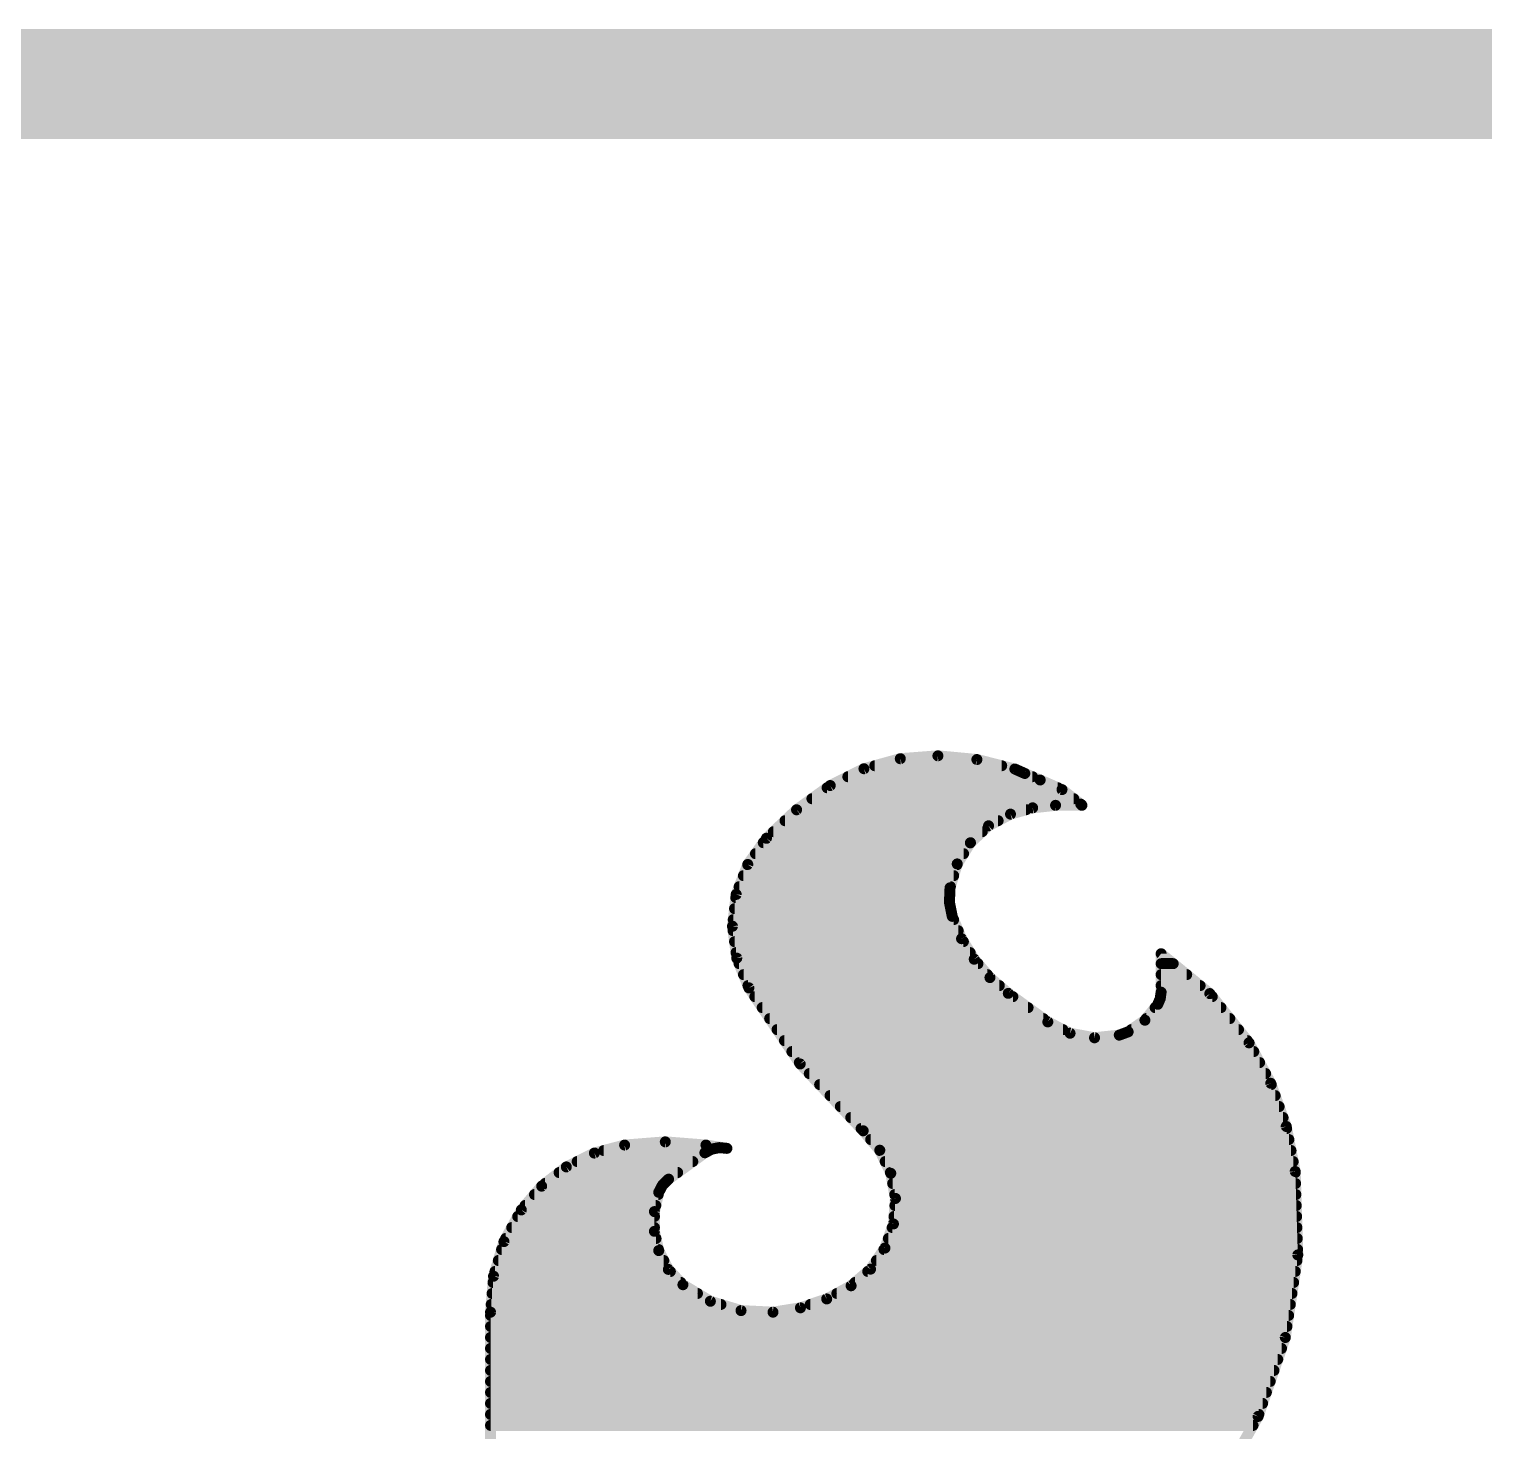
# Model space of a CAD drawing. Extents: x -19.1 to 53.5, y -15.6 to 59.8.
# Drawn here: x 23.036 to 26.397, y 56.579 to 59.817 of the extents above; entities that cross this region are included whole.
import ezdxf

# ---------------------------------------------------------------- set-up
doc = ezdxf.new("R2010")
doc.units = 0
for name, color, linetype in [('1', 12, 'CONTINUOUS'), ('16', 132, 'CONTINUOUS'), ('20', 53, 'CONTINUOUS'), ('21', 41, 'CONTINUOUS'), ('51', 53, 'CONTINUOUS')]:
    doc.layers.add(name, color=color, linetype=linetype)

msp = doc.modelspace()

# ---------------------------------------------------------------- linework, layer by layer
at = {"layer": '1', "const_width": 0.2032}
msp.add_lwpolyline([(0, 59.69), (53.34, 59.69)], dxfattribs=at)
at = {"layer": '16', "const_width": 0.2032}
msp.add_lwpolyline([(0, 59.69), (53.34, 59.69)], dxfattribs=at)
at = {"layer": '20', "const_width": 0.2032}
msp.add_lwpolyline([(15.24, 59.69), (48.26, 59.69)], dxfattribs=at)
at = {"layer": '21', "const_width": 0.0254}
for points in [[(24.9649, 58.1083), (24.8869, 58.0695)], [(25.0489, 58.1315), (24.9649, 58.1083)], [(24.9899, 58.1152), (25.2832, 58.1152)], [(25.1358, 58.1381), (25.0489, 58.1315)], [(25.2259, 58.1296), (25.1358, 58.1381)], [(25.3136, 58.1076), (25.2259, 58.1296)], [(25.3365, 58.0974), (25.3136, 58.1076)], [(24.9277, 58.0898), (25.3543, 58.0898)], [(25.3721, 58.0822), (25.3365, 58.0974)], [(25.4225, 58.0601), (25.3721, 58.0822)], [(24.8869, 58.0695), (24.8092, 58.0135)], [(24.8798, 58.0644), (25.4127, 58.0644)], [(25.466, 58.0263), (25.4225, 58.0601)], [(24.8092, 58.0135), (24.7396, 57.9476)], [(24.8094, 58.0136), (25.3396, 58.0136)], [(24.8446, 58.039), (25.4497, 58.039)], [(25.3035, 58.0034), (25.3547, 58.0179)], [(25.3547, 58.0179), (25.4076, 58.0238)], [(25.4076, 58.0238), (25.4686, 58.0238)], [(25.4685, 58.0238), (25.466, 58.0263)], [(25.4686, 58.0238), (25.4685, 58.0238)], [(24.7825, 57.9882), (25.2749, 57.9882)], [(25.2107, 57.9372), (25.2527, 57.9764)], [(25.2527, 57.9764), (25.3035, 58.0034)], [(24.7396, 57.9476), (24.6965, 57.8872)], [(24.7557, 57.9628), (25.2382, 57.9628)], [(24.7142, 57.912), (25.1951, 57.912)], [(24.7323, 57.9374), (25.211, 57.9374)], [(25.1804, 57.8883), (25.2107, 57.9372)], [(24.6965, 57.8872), (24.6697, 57.818)], [(24.6962, 57.8866), (25.1799, 57.8866)], [(25.1638, 57.8333), (25.1804, 57.8883)], [(24.6864, 57.8612), (25.1722, 57.8612)], [(24.6697, 57.818), (24.6611, 57.7443)], [(24.6688, 57.8104), (25.1628, 57.8104)], [(24.6766, 57.8358), (25.1646, 57.8358)], [(25.1624, 57.7999), (25.1638, 57.8333)], [(24.6659, 57.785), (25.1654, 57.785)], [(25.1689, 57.7672), (25.1624, 57.7999)], [(24.6611, 57.7443), (24.671, 57.6708)], [(24.6629, 57.7596), (25.1721, 57.7596)], [(25.1904, 57.7157), (25.1689, 57.7672)], [(24.6624, 57.7342), (25.1827, 57.7342)], [(24.6659, 57.7088), (25.1946, 57.7088)], [(25.2197, 57.6682), (25.1904, 57.7157)], [(24.6693, 57.6834), (25.2103, 57.6834)], [(24.671, 57.6708), (24.699, 57.6021)], [(25.7641, 57.5888), (25.6515, 57.6809)], [(25.6515, 57.6809), (25.6515, 57.592)], [(24.6763, 57.658), (25.2284, 57.658)], [(25.256, 57.6258), (25.2197, 57.6682)], [(25.6515, 57.658), (25.6795, 57.658)], [(24.6866, 57.6326), (25.2502, 57.6326)], [(24.6969, 57.6072), (25.2777, 57.6072)], [(25.2984, 57.5894), (25.256, 57.6258)], [(25.6515, 57.6326), (25.7106, 57.6326)], [(25.6515, 57.6072), (25.7416, 57.6072)], [(24.699, 57.6021), (24.8176, 57.4263)], [(24.7127, 57.5818), (25.3089, 57.5818)], [(25.3898, 57.5234), (25.2984, 57.5894)], [(25.6495, 57.5775), (25.6438, 57.564)], [(25.6515, 57.592), (25.6495, 57.5775)], [(25.6501, 57.5818), (25.7697, 57.5818)], [(25.8547, 57.4751), (25.7641, 57.5888)], [(24.7298, 57.5564), (25.3441, 57.5564)], [(25.6438, 57.564), (25.6141, 57.5273)], [(25.6377, 57.5564), (25.7899, 57.5564)], [(24.747, 57.531), (25.3793, 57.531)], [(24.7641, 57.5056), (25.4246, 57.5056)], [(25.4411, 57.4972), (25.3898, 57.5234)], [(25.6141, 57.5273), (25.5753, 57.5005)], [(25.5827, 57.5056), (25.8304, 57.5056)], [(25.6171, 57.531), (25.8102, 57.531)], [(24.7812, 57.4802), (25.8506, 57.4802)], [(25.4977, 57.4868), (25.4411, 57.4972)], [(25.5549, 57.4929), (25.4977, 57.4868)], [(25.5753, 57.5005), (25.5549, 57.4929)], [(25.9048, 57.3817), (25.8547, 57.4751)], [(24.7984, 57.4548), (25.8656, 57.4548)], [(24.8155, 57.4294), (25.8792, 57.4294)], [(24.8176, 57.4263), (24.9631, 57.2719)], [(24.8386, 57.404), (25.8929, 57.404)], [(24.8625, 57.3786), (25.906, 57.3786)], [(25.9406, 57.2819), (25.9048, 57.3817)], [(24.8865, 57.3532), (25.9151, 57.3532)], [(24.9104, 57.3278), (25.9242, 57.3278)], [(24.9344, 57.3024), (25.9333, 57.3024)], [(24.9583, 57.277), (25.9416, 57.277)], [(24.9631, 57.2719), (25.0014, 57.227)], [(25.9613, 57.1779), (25.9406, 57.2819)], [(24.4119, 57.2389), (24.342, 57.2205)], [(24.5059, 57.2463), (24.4119, 57.2389)], [(24.5999, 57.2389), (24.5059, 57.2463)], [(24.6482, 57.2313), (24.5999, 57.2389)], [(24.9804, 57.2516), (25.9467, 57.2516)], [(24.342, 57.2205), (24.2772, 57.1884)], [(24.3022, 57.2008), (24.5694, 57.2008)], [(24.3637, 57.2262), (24.6069, 57.2262)], [(24.5135, 57.1602), (24.5974, 57.2211)], [(24.5974, 57.2211), (24.6131, 57.2295)], [(24.6131, 57.2295), (24.6305, 57.233)], [(24.6305, 57.233), (24.6482, 57.2313)], [(25.0014, 57.227), (25.0269, 57.1737)], [(25.0018, 57.2262), (25.9517, 57.2262)], [(25.0139, 57.2008), (25.9567, 57.2008)], [(24.2772, 57.1884), (24.2202, 57.144)], [(24.2605, 57.1754), (24.5344, 57.1754)], [(25.026, 57.1754), (25.9614, 57.1754)], [(25.0269, 57.1737), (25.0376, 57.1156)], [(25.9673, 56.9851), (25.9613, 57.1779)], [(24.2202, 57.144), (24.1732, 57.089)], [(24.2279, 57.15), (24.503, 57.15)], [(24.4907, 57.1297), (24.4997, 57.1468)], [(24.4997, 57.1468), (24.5135, 57.1602)], [(25.0312, 57.15), (25.9622, 57.15)], [(24.1819, 57.0992), (24.4839, 57.0992)], [(24.2036, 57.1246), (24.4896, 57.1246)], [(24.4808, 57.0852), (24.4907, 57.1297)], [(25.0376, 57.1156), (25.033, 57.0567)], [(25.036, 57.1246), (25.963, 57.1246)], [(25.0364, 57.0992), (25.9638, 57.0992)], [(24.1732, 57.089), (24.1331, 57.0158)], [(24.1649, 57.0738), (24.4808, 57.0738)], [(24.4808, 57.0396), (24.4808, 57.0852)], [(25.0344, 57.0738), (25.9646, 57.0738)], [(24.151, 57.0484), (24.4808, 57.0484)], [(24.4907, 56.9951), (24.4808, 57.0396)], [(25.033, 57.0567), (25.0134, 57.001)], [(25.0301, 57.0484), (25.9654, 57.0484)], [(24.1331, 57.0158), (24.1091, 56.9359)], [(24.137, 57.023), (24.4845, 57.023)], [(25.0134, 57.001), (24.98, 56.9523)], [(25.0212, 57.023), (25.9661, 57.023)], [(24.12, 56.9722), (24.5024, 56.9722)], [(24.1276, 56.9976), (24.4901, 56.9976)], [(24.5129, 56.9517), (24.4907, 56.9951)], [(24.9937, 56.9722), (25.9654, 56.9722)], [(25.0111, 56.9976), (25.9669, 56.9976)], [(25.9385, 56.7944), (25.9673, 56.9851)], [(24.1091, 56.9359), (24.1021, 56.8528)], [(24.1123, 56.9468), (24.5176, 56.9468)], [(24.5466, 56.9163), (24.5129, 56.9517)], [(24.98, 56.9523), (24.9352, 56.9138)], [(24.9737, 56.9468), (25.9615, 56.9468)], [(24.1078, 56.9214), (24.5417, 56.9214)], [(24.61, 56.8781), (24.5466, 56.9163)], [(24.9352, 56.9138), (24.8788, 56.8834)], [(24.9441, 56.9214), (25.9577, 56.9214)], [(24.1036, 56.8706), (24.6345, 56.8706)], [(24.1057, 56.896), (24.5803, 56.896)], [(24.6808, 56.8565), (24.61, 56.8781)], [(24.8788, 56.8834), (24.8181, 56.8629)], [(24.8409, 56.8706), (25.95, 56.8706)], [(24.9022, 56.896), (25.9539, 56.896)], [(24.1021, 56.8528), (24.1021, 55.3364)], [(24.1021, 56.8452), (25.9462, 56.8452)], [(24.7548, 56.8528), (24.6808, 56.8565)], [(24.8181, 56.8629), (24.7548, 56.8528)], [(24.1021, 56.8198), (25.9423, 56.8198)], [(24.1021, 56.7944), (25.9385, 56.7944)], [(24.1021, 56.769), (25.9297, 56.769)], [(25.8757, 56.612), (25.9385, 56.7944)], [(24.1021, 56.7436), (25.921, 56.7436)], [(24.1021, 56.7182), (25.9123, 56.7182)], [(24.1021, 56.6928), (25.9035, 56.6928)], [(24.1021, 56.6674), (25.8948, 56.6674)], [(24.1021, 56.642), (25.886, 56.642)], [(24.1021, 56.6166), (25.8773, 56.6166)], [(25.781, 56.4439), (25.8757, 56.612)], [(24.1021, 56.5912), (25.864, 56.5912)]]:
    msp.add_lwpolyline(points, dxfattribs=at)
at = {"layer": '21', "const_width": 0.0127}
for points in [[(24.9632, 58.1144, 1), (24.9666, 58.1022)], [(24.9677, 58.1026, 1), (24.9621, 58.114)], [(24.9899, 58.1215, 1), (24.9899, 58.1089)], [(25.0484, 58.1378, 1), (25.0494, 58.1251)], [(25.0506, 58.1254, 1), (25.0472, 58.1376)], [(25.1364, 58.1444, 1), (25.1352, 58.1318)], [(25.1363, 58.1318, 1), (25.1353, 58.1444)], [(25.2274, 58.1357, 1), (25.2243, 58.1234)], [(25.2252, 58.1232, 1), (25.2265, 58.1359)], [(25.2832, 58.1089, 1), (25.2832, 58.1215)], [(25.3162, 58.1134, 1), (25.311, 58.1018)], [(25.3121, 58.1014, 1), (25.3151, 58.1138)], [(24.9277, 58.0962, 1), (24.9277, 58.0835)], [(25.339, 58.1032, 1), (25.334, 58.0916)], [(25.3339, 58.0916, 1), (25.3391, 58.1032)], [(25.3543, 58.0835, 1), (25.3543, 58.0962)], [(25.3746, 58.088, 1), (25.3696, 58.0764)], [(25.3696, 58.0764, 1), (25.3746, 58.088)], [(24.8798, 58.0708, 1), (24.8798, 58.0581)], [(24.8841, 58.0752, 1), (24.8897, 58.0638)], [(24.8906, 58.0643, 1), (24.8832, 58.0747)], [(25.4127, 58.0581, 1), (25.4127, 58.0708)], [(25.4264, 58.0651, 1), (25.4186, 58.0551)], [(25.42, 58.0543, 1), (25.4251, 58.0659)], [(24.8055, 58.0186, 1), (24.8129, 58.0083)], [(24.8094, 58.02, 1), (24.8094, 58.0073)], [(24.8136, 58.0088, 1), (24.8048, 58.0181)], [(24.8446, 58.0453, 1), (24.8446, 58.0327)], [(25.3396, 58.0073, 1), (25.3396, 58.02)], [(25.354, 58.0242, 1), (25.3554, 58.0116)], [(25.3564, 58.0118, 1), (25.353, 58.024)], [(25.4076, 58.0301, 1), (25.4076, 58.0175)], [(25.4083, 58.0175, 1), (25.4069, 58.0301)], [(25.4497, 58.0327, 1), (25.4497, 58.0453)], [(25.4705, 58.0308, 1), (25.4615, 58.0218)], [(25.4621, 58.0213, 1), (25.4699, 58.0313)], [(25.4685, 58.0301, 1), (25.4685, 58.0175)], [(25.464, 58.0193, 1), (25.473, 58.0283)], [(25.4686, 58.0175, 1), (25.4686, 58.0301)], [(25.4686, 58.0175, 1), (25.4686, 58.0301)], [(24.7825, 57.9946, 1), (24.7825, 57.9819)], [(25.2498, 57.982, 1), (25.2557, 57.9708)], [(25.2571, 57.9718, 1), (25.2484, 57.9811)], [(25.2749, 57.9819, 1), (25.2749, 57.9946)], [(25.3018, 58.0095, 1), (25.3052, 57.9973)], [(25.3065, 57.9978, 1), (25.3005, 58.009)], [(24.7352, 57.9522, 1), (24.744, 57.943)], [(24.7448, 57.9439, 1), (24.7344, 57.9513)], [(24.7557, 57.9691, 1), (24.7557, 57.9565)], [(25.2382, 57.9565, 1), (25.2382, 57.9691)], [(24.7142, 57.9184, 1), (24.7142, 57.9057)], [(24.7323, 57.9438, 1), (24.7323, 57.9311)], [(25.1951, 57.9057, 1), (25.1951, 57.9184)], [(25.2064, 57.9418, 1), (25.2151, 57.9325)], [(25.2161, 57.9338, 1), (25.2054, 57.9405)], [(25.211, 57.9311, 1), (25.211, 57.9438)], [(24.6962, 57.8929, 1), (24.6962, 57.8803)], [(24.6913, 57.8909, 1), (24.7016, 57.8835)], [(24.7024, 57.8849, 1), (24.6905, 57.8895)], [(25.175, 57.8917, 1), (25.1858, 57.885)], [(25.1865, 57.8865, 1), (25.1743, 57.8902)], [(25.1799, 57.8803, 1), (25.1799, 57.8929)], [(24.6864, 57.8676, 1), (24.6864, 57.8549)], [(25.1722, 57.8549, 1), (25.1722, 57.8676)], [(24.6688, 57.8167, 1), (24.6688, 57.8041)], [(24.676, 57.8173, 1), (24.6634, 57.8188)], [(24.6638, 57.8203, 1), (24.6757, 57.8157)], [(24.6766, 57.8422, 1), (24.6766, 57.8295)], [(25.1577, 57.8351, 1), (25.1699, 57.8315)], [(25.1701, 57.833, 1), (25.1575, 57.8336)], [(25.1628, 57.8041, 1), (25.1628, 57.8167)], [(25.1646, 57.8295, 1), (25.1646, 57.8422)], [(24.6659, 57.7914, 1), (24.6659, 57.7787)], [(25.156, 57.8002, 1), (25.1687, 57.7997)], [(25.1686, 57.8012, 1), (25.1562, 57.7987)], [(25.1654, 57.7787, 1), (25.1654, 57.7914)], [(24.6674, 57.7452, 1), (24.6548, 57.7435)], [(24.6548, 57.7451, 1), (24.6674, 57.7436)], [(24.6629, 57.766, 1), (24.6629, 57.7533)], [(25.1748, 57.7696, 1), (25.163, 57.7648)], [(25.1627, 57.766, 1), (25.1751, 57.7684)], [(25.1721, 57.7533, 1), (25.1721, 57.766)], [(24.6624, 57.7405, 1), (24.6624, 57.7279)], [(24.6659, 57.7152, 1), (24.6659, 57.7025)], [(25.1827, 57.7279, 1), (25.1827, 57.7405)], [(25.1958, 57.719, 1), (25.185, 57.7124)], [(25.1845, 57.7132, 1), (25.1962, 57.7181)], [(25.1946, 57.7025, 1), (25.1946, 57.7152)], [(24.6693, 57.6898, 1), (24.6693, 57.6771)], [(24.6769, 57.6732, 1), (24.6652, 57.6684)], [(25.2103, 57.6771, 1), (25.2103, 57.6898)], [(25.6555, 57.6858, 1), (25.6475, 57.676)], [(25.6579, 57.6809, 1), (25.6452, 57.6809)], [(24.6647, 57.67, 1), (24.6773, 57.6717)], [(24.6763, 57.6643, 1), (24.6763, 57.6517)], [(25.2245, 57.6723, 1), (25.2149, 57.6641)], [(25.2143, 57.6649, 1), (25.2251, 57.6715)], [(25.2284, 57.6517, 1), (25.2284, 57.6643)], [(25.6515, 57.6643, 1), (25.6515, 57.6517)], [(25.6795, 57.6517, 1), (25.6795, 57.6643)], [(24.6866, 57.639, 1), (24.6866, 57.6263)], [(24.6969, 57.6136, 1), (24.6969, 57.6009)], [(25.2602, 57.6306, 1), (25.2519, 57.621)], [(25.2502, 57.6263, 1), (25.2502, 57.639)], [(25.2512, 57.6217, 1), (25.2609, 57.6299)], [(25.2777, 57.6009, 1), (25.2777, 57.6136)], [(25.6515, 57.639, 1), (25.6515, 57.6263)], [(25.6515, 57.6136, 1), (25.6515, 57.6009)], [(25.7106, 57.6263, 1), (25.7106, 57.639)], [(25.7416, 57.6009, 1), (25.7416, 57.6136)], [(24.7043, 57.6057, 1), (24.6937, 57.5985)], [(24.6931, 57.5997, 1), (24.7049, 57.6045)], [(24.7127, 57.5881, 1), (24.7127, 57.5755)], [(25.3021, 57.5945, 1), (25.2947, 57.5843)], [(25.2943, 57.5846, 1), (25.3025, 57.5942)], [(25.3089, 57.5755, 1), (25.3089, 57.5881)], [(25.6432, 57.5783, 1), (25.6558, 57.5766)], [(25.6554, 57.575, 1), (25.6437, 57.58)], [(25.6501, 57.5881, 1), (25.6501, 57.5755)], [(25.6578, 57.5911, 1), (25.6452, 57.5929)], [(25.6452, 57.592, 1), (25.6579, 57.592)], [(25.769, 57.5928, 1), (25.7591, 57.5849)], [(25.76, 57.5839, 1), (25.7681, 57.5937)], [(25.7697, 57.5755, 1), (25.7697, 57.5881)], [(24.7298, 57.5628, 1), (24.7298, 57.5501)], [(25.3441, 57.5501, 1), (25.3441, 57.5628)], [(25.6377, 57.5628, 1), (25.6377, 57.5501)], [(25.638, 57.5665, 1), (25.6496, 57.5615)], [(25.6487, 57.56, 1), (25.6389, 57.568)], [(25.7899, 57.5501, 1), (25.7899, 57.5628)], [(24.747, 57.5374, 1), (24.747, 57.5247)], [(24.7641, 57.5119, 1), (24.7641, 57.4993)], [(25.3793, 57.5247, 1), (25.3793, 57.5374)], [(25.3927, 57.5291, 1), (25.3869, 57.5177)], [(25.3861, 57.5183, 1), (25.3935, 57.5285)], [(25.4246, 57.4993, 1), (25.4246, 57.5119)], [(25.5827, 57.5119, 1), (25.5827, 57.4993)], [(25.6092, 57.5313, 1), (25.6191, 57.5233)], [(25.6177, 57.5221, 1), (25.6105, 57.5325)], [(25.6171, 57.5374, 1), (25.6171, 57.5247)], [(25.8102, 57.5247, 1), (25.8102, 57.5374)], [(25.8304, 57.4993, 1), (25.8304, 57.5119)], [(24.7812, 57.4866, 1), (24.7812, 57.4739)], [(25.4422, 57.5035, 1), (25.4399, 57.491)], [(25.4382, 57.4916, 1), (25.444, 57.5029)], [(25.497, 57.4931, 1), (25.4983, 57.4804)], [(25.4965, 57.4805, 1), (25.4988, 57.493)], [(25.5527, 57.4989, 1), (25.5571, 57.4869)], [(25.5556, 57.4866, 1), (25.5542, 57.4992)], [(25.5717, 57.5057, 1), (25.5789, 57.4953)], [(25.5775, 57.4945, 1), (25.5731, 57.5065)], [(25.8603, 57.4781, 1), (25.8491, 57.4721)], [(25.8497, 57.4711, 1), (25.8597, 57.4791)], [(25.8506, 57.4739, 1), (25.8506, 57.4866)], [(24.7984, 57.4612, 1), (24.7984, 57.4485)], [(25.8656, 57.4485, 1), (25.8656, 57.4612)], [(24.8155, 57.4357, 1), (24.8155, 57.4231)], [(24.8222, 57.4306, 1), (24.813, 57.4219)], [(24.8124, 57.4227, 1), (24.8229, 57.4298)], [(24.8386, 57.4104, 1), (24.8386, 57.3977)], [(25.8792, 57.4231, 1), (25.8792, 57.4357)], [(25.8929, 57.3977, 1), (25.8929, 57.4104)], [(24.8625, 57.385, 1), (24.8625, 57.3723)], [(25.9108, 57.3838, 1), (25.8989, 57.3795)], [(25.8992, 57.3787, 1), (25.9104, 57.3847)], [(25.906, 57.3723, 1), (25.906, 57.385)], [(24.8865, 57.3595, 1), (24.8865, 57.3469)], [(25.9151, 57.3469, 1), (25.9151, 57.3595)], [(24.9104, 57.3342, 1), (24.9104, 57.3215)], [(24.9344, 57.3088, 1), (24.9344, 57.2961)], [(25.9242, 57.3215, 1), (25.9242, 57.3342)], [(25.9333, 57.2961, 1), (25.9333, 57.3088)], [(24.9583, 57.2833, 1), (24.9583, 57.2707)], [(24.9679, 57.276, 1), (24.9583, 57.2678)], [(24.9585, 57.2675, 1), (24.9677, 57.2763)], [(25.9469, 57.2831, 1), (25.9344, 57.2806)], [(25.9347, 57.2797, 1), (25.9466, 57.284)], [(25.9416, 57.2707, 1), (25.9416, 57.2833)], [(24.4114, 57.2452, 1), (24.4124, 57.2326)], [(24.4135, 57.2328, 1), (24.4103, 57.245)], [(24.5064, 57.2526, 1), (24.5054, 57.2399)], [(24.5064, 57.2399, 1), (24.5054, 57.2526)], [(24.6009, 57.2452, 1), (24.5989, 57.2326)], [(24.5994, 57.2326, 1), (24.6004, 57.2452)], [(24.9804, 57.258, 1), (24.9804, 57.2453)], [(25.9467, 57.2453, 1), (25.9467, 57.258)], [(24.3022, 57.2071, 1), (24.3022, 57.1945)], [(24.3404, 57.2266, 1), (24.3436, 57.2143)], [(24.3448, 57.2148, 1), (24.3392, 57.2262)], [(24.3637, 57.2326, 1), (24.3637, 57.2199)], [(24.5694, 57.1945, 1), (24.5694, 57.2071)], [(24.5944, 57.2267, 1), (24.6004, 57.2155)], [(24.6011, 57.216, 1), (24.5937, 57.2262)], [(24.6118, 57.2357, 1), (24.6143, 57.2233)], [(24.6069, 57.2199, 1), (24.6069, 57.2326)], [(24.6161, 57.2239, 1), (24.6101, 57.2351)], [(24.6311, 57.2393, 1), (24.6299, 57.2267)], [(24.6318, 57.2268, 1), (24.6292, 57.2392)], [(24.6472, 57.225, 1), (24.6492, 57.2376)], [(24.6476, 57.225, 1), (24.6488, 57.2376)], [(25.0072, 57.2297, 1), (24.9957, 57.2242)], [(25.0018, 57.2326, 1), (25.0018, 57.2199)], [(24.9966, 57.2228, 1), (25.0063, 57.2311)], [(25.0139, 57.2071, 1), (25.0139, 57.1945)], [(25.9517, 57.2199, 1), (25.9517, 57.2326)], [(25.9567, 57.1945, 1), (25.9567, 57.2071)], [(24.2605, 57.1818, 1), (24.2605, 57.1691)], [(24.2744, 57.1941, 1), (24.28, 57.1827)], [(24.2811, 57.1834, 1), (24.2733, 57.1934)], [(24.5344, 57.1691, 1), (24.5344, 57.1818)], [(25.026, 57.1818, 1), (25.026, 57.1691)], [(25.0331, 57.1748, 1), (25.0206, 57.1725)], [(25.0211, 57.1709, 1), (25.0326, 57.1764)], [(25.9676, 57.1781, 1), (25.955, 57.1777)], [(25.9551, 57.1767, 1), (25.9675, 57.1791)], [(25.9614, 57.1691, 1), (25.9614, 57.1818)], [(24.2163, 57.149, 1), (24.2241, 57.139)], [(24.225, 57.1399, 1), (24.2153, 57.1481)], [(24.2279, 57.1564, 1), (24.2279, 57.1437)], [(24.4953, 57.1513, 1), (24.5041, 57.1422)], [(24.5053, 57.1438, 1), (24.4941, 57.1497)], [(24.503, 57.1437, 1), (24.503, 57.1564)], [(24.5098, 57.1653, 1), (24.5172, 57.1551)], [(24.5179, 57.1557, 1), (24.5091, 57.1647)], [(25.0312, 57.1564, 1), (25.0312, 57.1437)], [(25.9622, 57.1437, 1), (25.9622, 57.1564)], [(24.1819, 57.1056, 1), (24.1819, 57.0929)], [(24.2036, 57.1309, 1), (24.2036, 57.1183)], [(24.4839, 57.0929, 1), (24.4839, 57.1056)], [(24.4851, 57.1327, 1), (24.4963, 57.1267)], [(24.4969, 57.1283, 1), (24.4845, 57.1311)], [(24.4896, 57.1183, 1), (24.4896, 57.1309)], [(25.036, 57.1309, 1), (25.036, 57.1183)], [(25.0364, 57.1056, 1), (25.0364, 57.0929)], [(25.044, 57.1151, 1), (25.0313, 57.1161)], [(25.0314, 57.1144, 1), (25.0439, 57.1167)], [(25.963, 57.1183, 1), (25.963, 57.1309)], [(25.9638, 57.0929, 1), (25.9638, 57.1056)], [(24.1649, 57.0802, 1), (24.1649, 57.0675)], [(24.1684, 57.0931, 1), (24.178, 57.0849)], [(24.1788, 57.0859, 1), (24.1676, 57.0921)], [(24.4871, 57.0852, 1), (24.4744, 57.0852)], [(24.4746, 57.0866, 1), (24.487, 57.0838)], [(24.4808, 57.0675, 1), (24.4808, 57.0802)], [(25.0344, 57.0802, 1), (25.0344, 57.0675)], [(25.9646, 57.0675, 1), (25.9646, 57.0802)], [(24.151, 57.0547, 1), (24.151, 57.0421)], [(24.4744, 57.0396, 1), (24.4871, 57.0396)], [(24.487, 57.041, 1), (24.4746, 57.0382)], [(24.4808, 57.0421, 1), (24.4808, 57.0547)], [(25.0301, 57.0547, 1), (25.0301, 57.0421)], [(25.0267, 57.0572, 1), (25.0394, 57.0562)], [(25.039, 57.0546, 1), (25.0271, 57.0588)], [(25.9654, 57.0421, 1), (25.9654, 57.0547)], [(24.1275, 57.0189, 1), (24.1387, 57.0128)], [(24.1392, 57.014, 1), (24.127, 57.0177)], [(24.137, 57.0294, 1), (24.137, 57.0167)], [(24.4845, 57.0167, 1), (24.4845, 57.0294)], [(25.0186, 56.9974, 1), (25.0082, 57.0046)], [(25.0212, 57.0294, 1), (25.0212, 57.0167)], [(25.9661, 57.0167, 1), (25.9661, 57.0294)], [(24.12, 56.9785, 1), (24.12, 56.9659)], [(24.1276, 57.004, 1), (24.1276, 56.9913)], [(24.4964, 56.998, 1), (24.485, 56.9922)], [(24.4845, 56.9937, 1), (24.4969, 56.9965)], [(24.4901, 56.9913, 1), (24.4901, 57.004)], [(24.5024, 56.9659, 1), (24.5024, 56.9785)], [(24.9937, 56.9785, 1), (24.9937, 56.9659)], [(25.0111, 57.004, 1), (25.0111, 56.9913)], [(25.0074, 57.0031, 1), (25.0194, 56.9989)], [(25.961, 56.9849, 1), (25.9737, 56.9853)], [(25.9736, 56.9841, 1), (25.9611, 56.986)], [(25.9654, 56.9659, 1), (25.9654, 56.9785)], [(25.9669, 56.9913, 1), (25.9669, 57.004)], [(24.1154, 56.9354, 1), (24.1027, 56.9365)], [(24.103, 56.9378, 1), (24.1151, 56.9341)], [(24.1123, 56.9532, 1), (24.1123, 56.9405)], [(24.5175, 56.956, 1), (24.5083, 56.9473)], [(24.5073, 56.9488, 1), (24.5186, 56.9545)], [(24.5176, 56.9405, 1), (24.5176, 56.9532)], [(24.9737, 56.9532, 1), (24.9737, 56.9405)], [(24.9748, 56.9558, 1), (24.9853, 56.9487)], [(24.9842, 56.9474, 1), (24.9759, 56.9571)], [(25.9615, 56.9405, 1), (25.9615, 56.9532)], [(24.1078, 56.9278, 1), (24.1078, 56.9151)], [(24.5499, 56.9217, 1), (24.5433, 56.9109)], [(24.5417, 56.9151, 1), (24.5417, 56.9278)], [(24.542, 56.9119, 1), (24.5512, 56.9207)], [(24.9311, 56.9186, 1), (24.9393, 56.909)], [(24.9382, 56.9082, 1), (24.9322, 56.9194)], [(24.9441, 56.9278, 1), (24.9441, 56.9151)], [(25.9577, 56.9151, 1), (25.9577, 56.9278)], [(24.1036, 56.877, 1), (24.1036, 56.8643)], [(24.1057, 56.9023, 1), (24.1057, 56.8897)], [(24.5803, 56.8897, 1), (24.5803, 56.9023)], [(24.6119, 56.8842, 1), (24.6082, 56.872)], [(24.6067, 56.8726, 1), (24.6133, 56.8835)], [(24.6345, 56.8643, 1), (24.6345, 56.877)], [(24.8409, 56.877, 1), (24.8409, 56.8643)], [(24.8758, 56.889, 1), (24.8818, 56.8778)], [(24.8808, 56.8774, 1), (24.8768, 56.8894)], [(24.9022, 56.9023, 1), (24.9022, 56.8897)], [(25.95, 56.8643, 1), (25.95, 56.877)], [(25.9539, 56.8897, 1), (25.9539, 56.9023)], [(24.1085, 56.8528, 1), (24.0957, 56.8528)], [(24.0958, 56.8533, 1), (24.1084, 56.8523)], [(24.1021, 56.8516, 1), (24.1021, 56.8389)], [(24.6812, 56.8628, 1), (24.6805, 56.8501)], [(24.679, 56.8504, 1), (24.6827, 56.8625)], [(24.7538, 56.8591, 1), (24.7558, 56.8465)], [(24.7545, 56.8465, 1), (24.7551, 56.8591)], [(24.8161, 56.8689, 1), (24.8201, 56.8569)], [(24.8191, 56.8566, 1), (24.8171, 56.8691)], [(25.9462, 56.8389, 1), (25.9462, 56.8516)], [(24.1021, 56.8261, 1), (24.1021, 56.8135)], [(25.9423, 56.8135, 1), (25.9423, 56.8261)], [(24.1021, 56.8008, 1), (24.1021, 56.7881)], [(24.1021, 56.7754, 1), (24.1021, 56.7627)], [(25.9297, 56.7627, 1), (25.9297, 56.7754)], [(25.9322, 56.7953, 1), (25.9448, 56.7934)], [(25.9445, 56.7923, 1), (25.9325, 56.7964)], [(25.9385, 56.7881, 1), (25.9385, 56.8008)], [(24.1021, 56.7499, 1), (24.1021, 56.7373)], [(25.921, 56.7373, 1), (25.921, 56.7499)], [(24.1021, 56.7246, 1), (24.1021, 56.7119)], [(25.9123, 56.7119, 1), (25.9123, 56.7246)], [(24.1021, 56.6992, 1), (24.1021, 56.6865)], [(24.1021, 56.6737, 1), (24.1021, 56.6611)], [(25.8948, 56.6611, 1), (25.8948, 56.6737)], [(25.9035, 56.6865, 1), (25.9035, 56.6992)], [(24.1021, 56.6484, 1), (24.1021, 56.6357)], [(25.886, 56.6357, 1), (25.886, 56.6484)], [(24.1021, 56.623, 1), (24.1021, 56.6103)], [(25.8697, 56.614, 1), (25.8817, 56.6099)], [(25.8812, 56.6089, 1), (25.8701, 56.6151)], [(25.8773, 56.6103, 1), (25.8773, 56.623)], [(24.1021, 56.5975, 1), (24.1021, 56.5849)], [(25.864, 56.5849, 1), (25.864, 56.5975)]]:
    msp.add_lwpolyline(points, format="xyb", dxfattribs=at)
at = {"layer": '51', "const_width": 0.254}
msp.add_lwpolyline([(48.26, 59.69), (15.24, 59.69)], dxfattribs=at)

doc.saveas('drawing.dxf')
